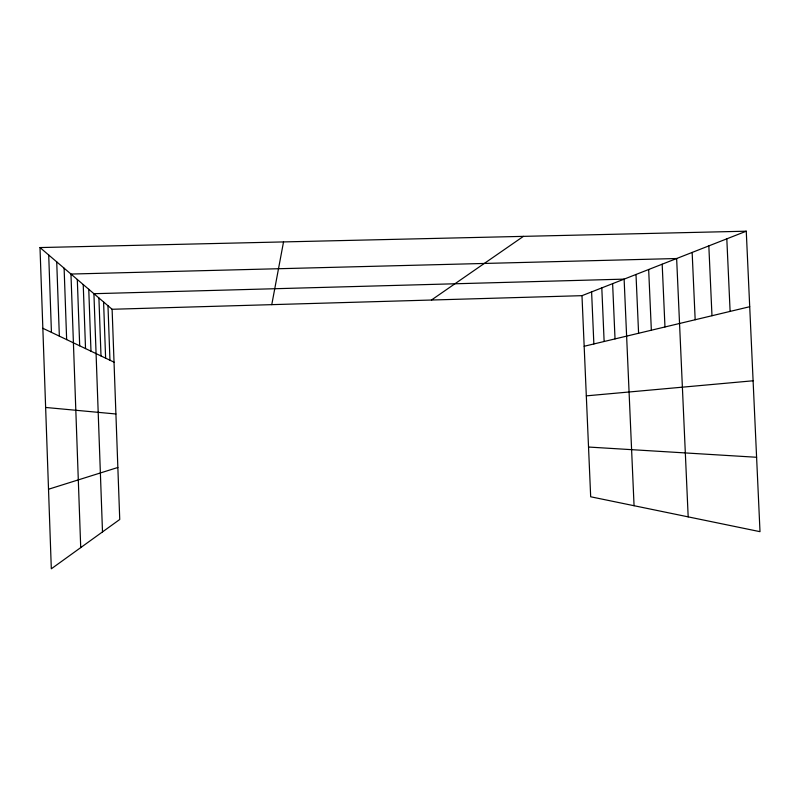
<?xml version="1.0" encoding="UTF-8"?>
<svg xmlns="http://www.w3.org/2000/svg" width="800" height="800" viewBox="0 0 800 800"><rect width="100%" height="100%" fill="white"/><g stroke="black" fill="none" stroke-linecap="round" stroke-linejoin="round"><path stroke-width="1.2" d="M271.77 304.65L283.53 241.92M431.45 300.03L523.43 236.36M581.98 295.67L746.26 231.2L760 531.67L590.68 496.78L581.98 295.67L112.11 309.27L40 247.56L51.32 568.8L119.74 519.48L112.11 309.27M48.51 489.24L117.85 467.48M584.17 346.27L749.71 306.72M586.32 395.86L753.1 380.78M40 247.56L746.26 231.2M588.53 447.04L756.6 457.27M45.63 407.46L115.91 413.99M42.84 328.28L114.03 362.16M726.81 238.83L730.11 311.4M708.83 245.89L711.98 315.73M692.15 252.44L695.17 319.75M688.18 516.87L676.64 258.52L70.96 274.05L80.72 547.61M662.18 264.2L664.97 326.96M648.66 269.5L651.35 330.22M636 274.47L638.59 333.27M634.06 505.72L624.12 279.13L93.92 293.7L102.5 531.91M612.62 283.65L615.03 338.9M601.8 287.89L604.13 341.5M591.6 291.89L593.86 343.95M107.98 305.73L109.95 360.22M103.58 301.97L105.62 358.15M98.91 297.97L101 355.96M88.76 289.28L90.98 351.19M83.23 284.55L85.53 348.59M77.31 279.49L79.69 345.81M64.11 268.19L66.65 339.61M56.72 261.86L59.35 336.13M48.71 255.01L51.44 332.37"/></g></svg>
